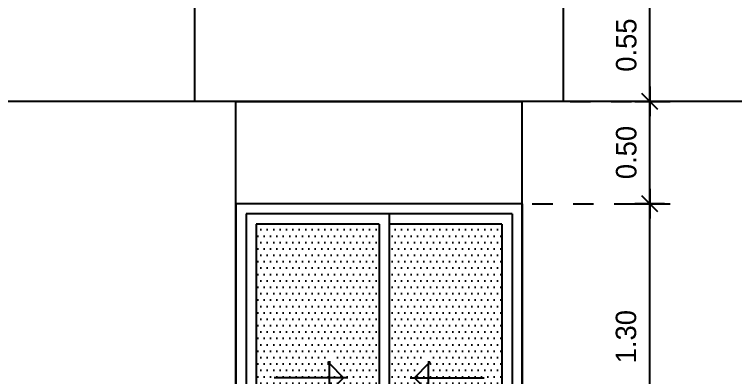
# Model space of a CAD drawing. Extents: x 185 to 567, y -69 to 170.
# Drawn here: x 403.895 to 407.42, y -34.986 to -33.211 of the extents above; entities that cross this region are included whole.
import ezdxf

# ---------------------------------------------------------------- set-up
doc = ezdxf.new("R2010")
doc.units = 0
doc.header["$LTSCALE"] = 0.25
doc.header["$MEASUREMENT"] = 0
doc.header["$PDMODE"] = 35
doc.header["$PDSIZE"] = -1
doc.linetypes.add('DOT2', pattern=[0.125, 0, -0.125])
doc.layers.get('0').update_dxf_attribs({"linetype": 'CONTINUOUS'})
doc.layers.get('Defpoints').update_dxf_attribs({"linetype": 'CONTINUOUS'})
for name, color, linetype in [('A-ELV 6', 71, 'CONTINUOUS'), ('A-groves', 8, 'CONTINUOUS'), ('A-IDM', 221, 'CONTINUOUS'), ('A-WIN', 3, 'CONTINUOUS'), ('A-WIN HAT', 125, 'CONTINUOUS')]:
    doc.layers.add(name, color=color, linetype=linetype)
doc.styles.add('XARAB', font='xarab.shx')
doc.dimstyles.new('DIM50', dxfattribs={"dimtxt": 0.1, "dimasz": 0.06, "dimexe": 0.1, "dimexo": 0, "dimgap": 0.05, "dimtad": 1, "dimzin": 3, "dimdsep": 46, "dimtxsty": 'XARAB', "dimblk": 'DTICK', "dimcen": 0.09, "dimclrd": 256, "dimclre": 5, "dimclrt": 3, "dimadec": 0, "dimazin": 3, "dimtfac": 1, "dimtix": 1, "dimtmove": 2, "dimatfit": 0, "dimldrblk": 'DTICK', "dimfxl": 0.15, "dimtolj": 1, "dimtzin": 3, "dimlwd": -3, "dimlwe": -3, "dimarcsym": 0})

# ---------------------------------------------------------------- blocks, each defined once
blk = doc.blocks.new('A$C5D9A0A75')
at = {"color": 8}
for p, q in [((-0.2424, -0.5809), (-0.251, -0.5723)), ((-0.2424, -0.5687), (-0.2424, -0.5809)), ((0.2424, -0.5687), (0.2424, -0.5809)), ((0.2424, -0.5809), (0.251, -0.5723)), ((-0.1517, -0.65), (-0.1733, -0.65)), ((0.1517, -0.65), (0.1733, -0.65)), ((-0.251, -0.7277), (-0.2424, -0.7191)), ((-0.2424, -0.7191), (-0.2424, -0.7313)), ((0.2424, -0.7191), (0.2424, -0.7313)), ((0.251, -0.7277), (0.2424, -0.7191))]:
    blk.add_line(p, q, dxfattribs=at)
for p, q in [((-0.1733, -0.65), (-0.5132, -0.65)), ((0.1733, -0.65), (0.5132, -0.65))]:
    blk.add_line(p, q)
at = {"elevation": 0}
for points in [[(-0.2424, -0.5809), (-0.1733, -0.65), (-0.2424, -0.7191), (-0.2424, -0.5809)], [(0.2424, -0.5809), (0.1733, -0.65), (0.2424, -0.7191), (0.2424, -0.5809)]]:
    blk.add_lwpolyline(points, dxfattribs=at)
blk = doc.blocks.new('winnnn')
at = {"layer": 'A-WIN HAT'}
h = blk.add_hatch(dxfattribs=at)
h.set_pattern_fill('DOTS', color=256, scale=0.5, style=0)
h.set_pattern_definition([(0, (-0.6, -1.95), (0.015625, 0.03125), [0, -0.03125])])
h.paths.add_polyline_path([(0.6, -0.1), (0, -0.1), (0, -1.3), (0.6, -1.3)])
h.paths.add_polyline_path([(0.2424, -0.7298), (0.2424, -0.8679), (0.1733, -0.7989)], flags=16)
h.paths.add_polyline_path([(-0.05, -0.1), (-0.6, -0.1), (-0.6, -1.3), (-0.05, -1.3)])
h.paths.add_polyline_path([(-0.2424, -0.7298), (-0.1733, -0.7989), (-0.2424, -0.8679)], flags=16)
h.paths.add_polyline_path([(0.6, -1.4), (0, -1.4), (0, -1.95), (0.6, -1.95)])
h.paths.add_polyline_path([(-0.05, -1.4), (-0.6, -1.4), (-0.6, -1.95), (-0.05, -1.95)])
for p, q in [((-0.7, 0), (0.7, 0)), ((-0.7, 0), (-0.7, -1.3)), ((0.7, 0), (0.7, -1.3)), ((-0.65, -0.05), (0.65, -0.05)), ((-0.65, -0.05), (-0.65, -1.3)), ((-0.05, -0.05), (-0.05, -1.3, 0)), ((0.65, -0.05), (0.65, -1.3)), ((-0.6, -0.1), (-0.05, -0.1)), ((-0.6, -0.1), (-0.6, -1.3)), ((0, -0.1), (0.6, -0.1)), ((0, -0.1), (0, -1.3, 0)), ((0.6, -0.1), (0.6, -1.3)), ((-0.7, -1.4), (-0.7, -1.95)), ((-0.65, -1.4), (-0.65, -1.95)), ((-0.6, -1.4), (-0.6, -1.95)), ((-0.05, -1.4, 0), (-0.05, -1.95, 0)), ((0, -1.4, 0), (0, -1.95, 0)), ((0.6, -1.4), (0.6, -1.95)), ((0.65, -1.4), (0.65, -1.95)), ((0.7, -1.4), (0.7, -1.95))]:
    blk.add_line(p, q)
blk.add_blockref('A$C5D9A0A75', (0, -0.2009, 0))
blk = doc.blocks.new('winnn')
for p, q in [((-0.7, -1.8), (-0.7, 0)), ((-0.7, 0), (0.7, 0)), ((0.7, -1.8), (0.7, 0)), ((-0.9, -3, 0), (-0.9, -2.45)), ((0.9, -2.45), (0.9, -3, 0)), ((0.9, -3, 0), (-0.9, -3, 0))]:
    blk.add_line(p, q)
at = {"layer": 'A-WIN', "xscale": -1}
blk.add_blockref('winnnn', (0, -0.5), dxfattribs=at)
blk = doc.blocks.new('DTICK')
for p, q in [((0, 1.207), (0, -1.207)), ((-1.207, 0), (1.207, 0))]:
    blk.add_line(p, q)
at = {"color": 3}
blk.add_line((-0.629, -0.629), (0.629, 0.629), dxfattribs=at)
blk = doc.blocks.new('*D1716')
at = {"layer": 'A-IDM', "color": 5, "linetype": 'DOT2', "lineweight": -3, "transparency": 16777216}
for p, q in [((406.4262, -34.1356), (407.1, -34.1356)), ((406.6112, -35.4356), (407.1, -35.4356))]:
    blk.add_line(p, q, dxfattribs=at)
at = {"layer": 'A-IDM', "lineweight": -3, "transparency": 16777216}
blk.add_line((407, -35.3756), (407, -34.1956), dxfattribs=at)
at = {"layer": 'Defpoints', "color": 0, "transparency": 16777216}
for p in [(406.4262, -34.1356, 0), (407, -34.1356), (406.6112, -35.4356, 0)]:
    blk.add_point(p, dxfattribs=at)
at = {"layer": 'A-IDM', "lineweight": -3, "transparency": 16777216, "xscale": 0.06, "yscale": 0.06, "zscale": 0.06}
for p, rotation in [((407, -34.1356), 90), ((407, -35.4356), 270)]:
    blk.add_blockref('DTICK', p, dxfattribs=dict(at, rotation=rotation))
at = {"layer": 'A-IDM', "color": 3, "transparency": 16777216, "insert": (406.8846, -34.7856), "char_height": 0.1, "attachment_point": 5, "rotation": 90, "style": 'XARAB'}
blk.add_mtext('\\A1;1.30', dxfattribs=at)
blk = doc.blocks.new('*D1717')
at = {"layer": 'A-IDM', "color": 5, "linetype": 'DOT2', "lineweight": -3, "transparency": 16777216}
for p, q in [((406.6112, -33.0856), (407.1, -33.0856)), ((406.6112, -33.6356), (407.1, -33.6356))]:
    blk.add_line(p, q, dxfattribs=at)
at = {"layer": 'A-IDM', "lineweight": -3, "transparency": 16777216}
blk.add_line((407, -33.5756), (407, -33.1456), dxfattribs=at)
at = {"layer": 'Defpoints', "color": 0, "transparency": 16777216}
for p in [(406.6112, -33.0856, 0), (407, -33.0856), (406.6112, -33.6356, 0)]:
    blk.add_point(p, dxfattribs=at)
at = {"layer": 'A-IDM', "lineweight": -3, "transparency": 16777216, "xscale": 0.06, "yscale": 0.06, "zscale": 0.06}
for p, rotation in [((407, -33.0856), 90), ((407, -33.6356), 270)]:
    blk.add_blockref('DTICK', p, dxfattribs=dict(at, rotation=rotation))
at = {"layer": 'A-IDM', "color": 3, "transparency": 16777216, "insert": (406.8859, -33.3606), "char_height": 0.1, "attachment_point": 5, "rotation": 90, "style": 'XARAB'}
blk.add_mtext('\\A1;0.55', dxfattribs=at)
blk = doc.blocks.new('*D1740')
at = {"layer": 'A-IDM', "color": 5, "linetype": 'DOT2', "lineweight": -3, "transparency": 16777216}
for p, q in [((406.6112, -33.6356), (407.1, -33.6356)), ((406.4262, -34.1356), (407.1, -34.1356))]:
    blk.add_line(p, q, dxfattribs=at)
at = {"layer": 'A-IDM', "lineweight": -3, "transparency": 16777216}
blk.add_line((407, -34.0756), (407, -33.6956), dxfattribs=at)
at = {"layer": 'Defpoints', "color": 0, "transparency": 16777216}
for p in [(406.6112, -33.6356, 0), (407, -33.6356), (406.4262, -34.1356, 0)]:
    blk.add_point(p, dxfattribs=at)
at = {"layer": 'A-IDM', "lineweight": -3, "transparency": 16777216, "xscale": 0.06, "yscale": 0.06, "zscale": 0.06}
for p, rotation in [((407, -33.6356), 90), ((407, -34.1356), 270)]:
    blk.add_blockref('DTICK', p, dxfattribs=dict(at, rotation=rotation))
at = {"layer": 'A-IDM', "color": 3, "transparency": 16777216, "insert": (406.8859, -33.8856), "char_height": 0.1, "attachment_point": 5, "rotation": 90, "style": 'XARAB'}
blk.add_mtext('\\A1;0.50', dxfattribs=at)

msp = doc.modelspace()

# ---------------------------------------------------------------- linework, layer by layer
at = {"layer": 'A-groves'}
msp.add_line((416.4022, -33.6357, -0.0003), (396.9322, -33.6357, 0), dxfattribs=at)

# ---------------------------------------------------------------- block references
at = {"layer": 'A-ELV 6'}
for p in [(405.6772, -30.6357, 0), (405.6772, -33.6357, 0)]:
    msp.add_blockref('winnn', p, dxfattribs=at)

# ---------------------------------------------------------------- dimensions: what is measured, and where the dimension line sits
at = {"layer": 'A-IDM'}
for base, p1, p2, picture, middle in [((407, -33.0856, 0), (406.6112, -33.6356, 0), (406.6112, -33.0856, 0), '*D1717', (406.8859, -33.3606, 0)), ((407, -33.6356, 0), (406.4262, -34.1356, 0), (406.6112, -33.6356, 0), '*D1740', (406.8859, -33.8856, 0)), ((407, -34.1356, 0), (406.6112, -35.4356, 0), (406.4262, -34.1356, 0), '*D1716', (406.8846, -34.7856, 0))]:
    dim = msp.add_linear_dim(base=base, p1=p1, p2=p2, angle=90, dimstyle='DIM50', override={"dimfxl": 0.15}, dxfattribs=at)
    dim.commit()
    dim.dimension.update_dxf_attribs({"geometry": picture, "text_midpoint": middle})

doc.saveas('drawing.dxf')
